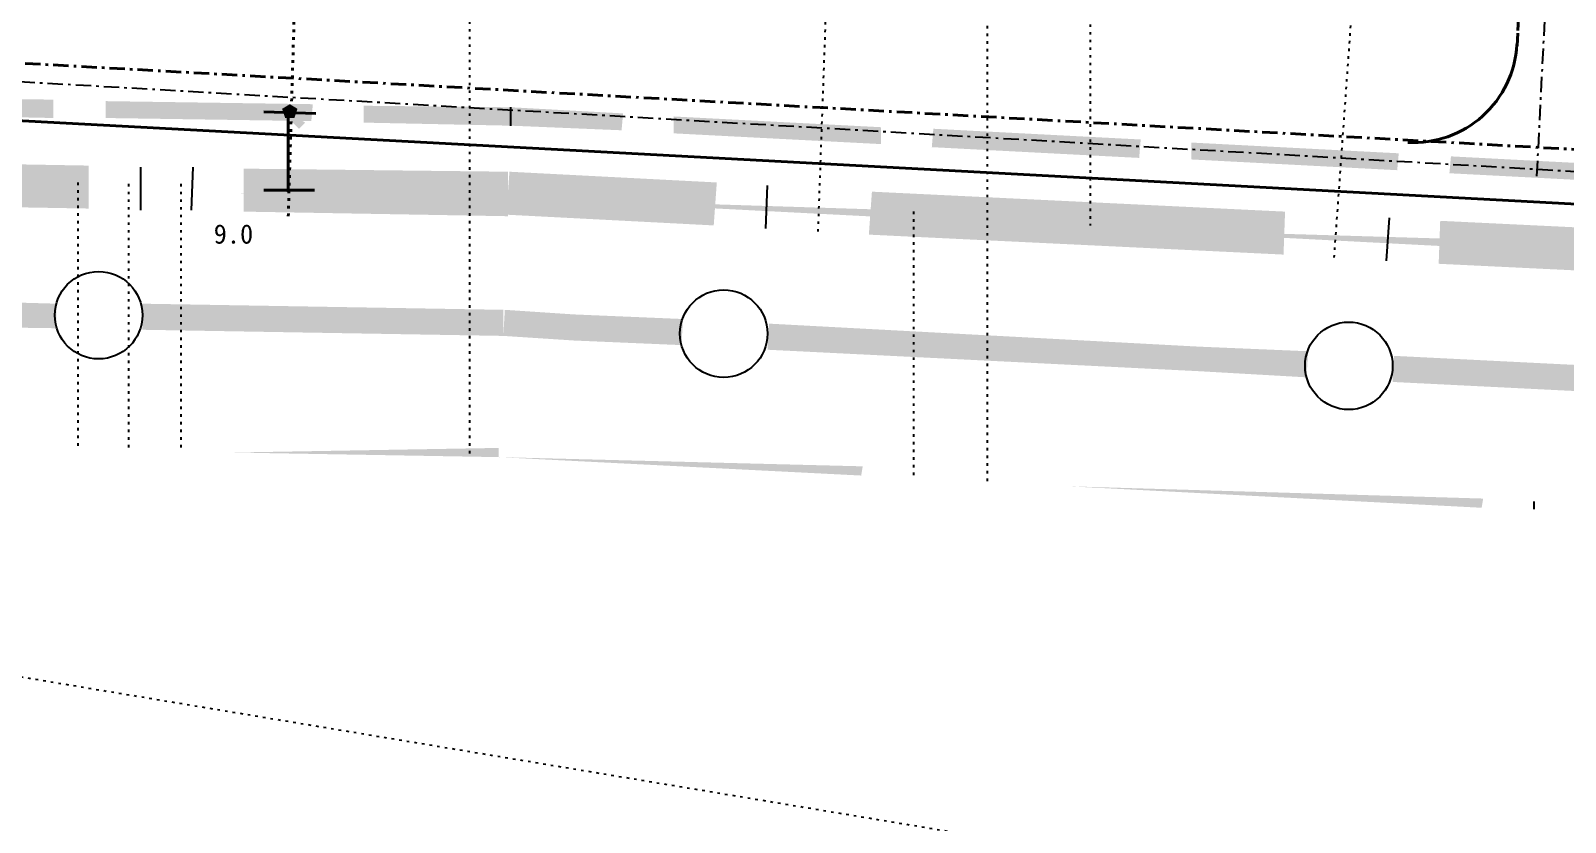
# Model space of a CAD drawing. Header units: metres. Extents: x 110 to 500, y 133 to 419.
# Drawn here: x 145.2 to 205.1, y 255.4 to 286.3 of the extents above; entities that cross this region are included whole.
import ezdxf

# ---------------------------------------------------------------- set-up
doc = ezdxf.new("R2010")
doc.units = ezdxf.units.M
for name, pattern in [('DASHDOT', [1, 0.6, -0.2, 0, -0.2]), ('DASHED', [0.6, 0.5, -0.1]), ('DOT', [0.2, 0, -0.2])]:
    doc.linetypes.add(name, pattern=pattern)
for name, color, linetype in [('PDF_0', 7, 'Continuous'), ('PDF_0-道路边线', 7, 'Continuous'), ('PDF_0高压线', 7, 'Continuous'), ('PDF_DM-尺寸标注', 7, 'Continuous'), ('PDF_ROAD-CENT', 7, 'Continuous'), ('PDF_绿线', 7, 'Continuous')]:
    doc.layers.add(name, color=color, linetype=linetype)
doc.styles.add('CHINESE', font='宋体')

msp = doc.modelspace()

# ---------------------------------------------------------------- hatches: boundary and pattern name
at = {"layer": 'PDF_0'}
for points in [[(140.3, 283.04), (146.06, 282.92), (146.06, 283.64), (140.3, 283.7)], [(148.1, 282.92), (156.14, 282.8), (156.2, 283.46), (148.1, 283.58)], [(154.94, 283.7), (154.7, 283.46), (155.9, 282.74), (154.94, 283.7), (155.9, 282.74), (155.66, 282.5), (154.7, 283.46)], [(158.18, 282.74), (163.94, 282.62), (163.94, 283.34), (158.18, 283.4)], [(163.94, 282.62), (168.26, 282.44), (168.32, 283.1), (163.94, 283.34)], [(170.3, 282.32), (178.4, 281.9), (178.4, 282.56), (170.3, 282.98)], [(180.38, 281.78), (188.48, 281.36), (188.54, 282.08), (180.44, 282.5)], [(190.52, 281.3), (198.56, 280.88), (198.62, 281.54), (190.52, 281.96)], [(137.12, 279.56), (147.44, 279.38), (147.44, 281.06), (137.12, 281.24)], [(200.6, 280.76), (208.7, 280.34), (208.7, 281), (200.66, 281.42)], [(153.5, 279.26), (163.82, 279.08), (163.82, 280.82), (153.5, 280.94)], [(155.6, 279.5), (155.84, 279.74), (154.7, 280.46), (155.6, 279.5), (154.7, 280.46), (154.94, 280.7), (155.84, 279.74)], [(163.76, 279.14), (171.86, 278.72), (171.98, 280.4), (163.88, 280.82)], [(177.92, 278.36), (194.12, 277.58), (194.18, 279.26), (178.04, 280.04)], [(200.18, 277.22), (216.32, 276.44), (216.44, 278.12), (200.24, 278.9)]]:
    msp.add_hatch(color=7, dxfattribs=at).paths.add_polyline_path(points)
at = {"layer": 'PDF_0高压线'}
for points in [[(125.12, 275), (141.98, 274.76), (146.18, 274.7), (146.18, 275.66), (141.98, 275.78), (125.12, 276.02)], [(149.54, 274.64), (163.64, 274.4), (163.64, 275.42), (149.54, 275.66)], [(163.64, 274.4), (166.4, 274.22), (170.6, 274.04), (170.66, 275.06), (166.4, 275.24), (163.7, 275.42)], [(190.82, 273.02), (195.02, 272.78), (195.08, 273.8), (190.82, 273.98), (174.02, 274.88), (173.96, 273.86)], [(215.24, 271.76), (219.44, 271.52), (219.5, 272.54), (215.24, 272.78), (198.44, 273.62), (198.38, 272.6)]]:
    msp.add_hatch(color=7, dxfattribs=at).paths.add_polyline_path(points)
at = {"layer": 'PDF_DM-尺寸标注'}
msp.add_hatch(color=7, dxfattribs=at).paths.add_polyline_path([(155.3, 283.46), (155, 283.28), (155.12, 282.92), (155.48, 282.92), (155.6, 283.28)])
at = {"layer": 'PDF_绿线'}
for points in [[(153.26, 280.28), (153.26, 279.98), (163.82, 280.1), (153.26, 280.28), (163.82, 280.1), (163.82, 279.8), (153.26, 279.98)], [(163.82, 280.1), (163.82, 279.8), (179, 279.32), (163.82, 280.1), (179, 279.32), (179, 279.02), (163.82, 279.8)], [(187.1, 278.9), (187.1, 278.6), (203.24, 278.12), (187.1, 278.9), (203.24, 278.12), (203.24, 277.76), (187.1, 278.6)], [(153.08, 270.2), (153.08, 269.84), (163.46, 270.02), (153.08, 270.2), (163.46, 270.02), (163.46, 269.66), (153.08, 269.84)], [(163.52, 270.02), (163.46, 269.66), (177.68, 269.3), (163.52, 270.02), (177.68, 269.3), (177.62, 268.94), (163.46, 269.66)], [(185.72, 268.88), (185.72, 268.52), (201.92, 268.04), (185.72, 268.88), (201.92, 268.04), (201.86, 267.68), (185.72, 268.52)]]:
    msp.add_hatch(color=7, dxfattribs=at).paths.add_polyline_path(points)

# ---------------------------------------------------------------- linework, layer by layer
at = {"layer": 'PDF_0', "color": 1, "linetype": 'DOT'}
for points in [[(175.94, 278.48), (179.419, 375.909)], [(196.1, 277.46), (203.04, 374.623)]]:
    msp.add_lwpolyline(points, dxfattribs=at)
at = {"layer": 'PDF_0', "color": 7, "linetype": 'DOT', "lineweight": 40}
msp.add_lwpolyline([(155.24, 279.08), (155.898, 301.46)], dxfattribs=at)
at = {"layer": 'PDF_0', "color": 7, "lineweight": 40}
for points in [[(156.32, 283.1), (154.28, 283.16)], [(154.28, 280.1), (156.26, 280.1)]]:
    msp.add_lwpolyline(points, dxfattribs=at)
at = {"layer": 'PDF_0', "color": 2}
msp.add_lwpolyline([(163.94, 282.62), (163.94, 283.34)], dxfattribs=at)
at = {"layer": 'PDF_0', "color": 1}
for points in [[(149.48, 279.32), (149.48, 281)], [(151.46, 279.32), (151.52, 281)], [(173.9, 278.6), (173.96, 280.28)], [(198.14, 277.34), (198.26, 279.02)]]:
    msp.add_lwpolyline(points, dxfattribs=at)
at = {"layer": 'PDF_0-道路边线', "color": 3, "linetype": 'DASHED', "lineweight": 40}
msp.add_lwpolyline([(203.24, 285.74), (207.63, 366.439)], dxfattribs=at)
at = {"layer": 'PDF_0-道路边线', "color": 3, "linetype": 'DASHDOT', "lineweight": 40}
msp.add_lwpolyline([(276.26, 277.76), (130.653, 285.851)], dxfattribs=at)
at = {"layer": 'PDF_0-道路边线', "color": 3, "lineweight": 40}
msp.add_lwpolyline([(275.78, 275.78), (130.52, 283.58)], dxfattribs=at)
msp.add_arc((199.19, 286.01), 4.05, -93.08188, -3.08152, dxfattribs=at)
at = {"layer": 'PDF_0高压线', "color": 1}
for centre in [(147.83, 275.21), (172.25, 274.49), (196.67, 273.23)]:
    msp.add_circle(centre, 1.71, dxfattribs=at)
at = {"layer": 'PDF_DM-尺寸标注', "color": 7, "lineweight": 40}
msp.add_lwpolyline([(155.24, 283.1), (155.24, 280.04)], dxfattribs=at)
at = {"layer": 'PDF_ROAD-CENT', "color": 6, "linetype": 'DASHDOT'}
for points in [[(204.02, 280.64), (208.585, 371.435)], [(276.02, 276.74), (130.612, 285.152)]]:
    msp.add_lwpolyline(points, dxfattribs=at)
at = {"layer": 'PDF_绿线', "color": 3, "linetype": 'DOT'}
for points in [[(162.32, 391.7), (162.32, 269.66)], [(182.54, 390.62), (182.54, 268.64)], [(186.56, 390.38), (186.56, 278.72)], [(147.02, 280.4), (147.02, 269.96)], [(149, 280.34), (149, 269.9)], [(151.04, 280.34), (151.04, 269.9)], [(179.66, 279.26), (179.66, 268.82)], [(136.197, 262.504), (452.9, 209.72)]]:
    msp.add_lwpolyline(points, dxfattribs=at)
at = {"layer": 'PDF_绿线', "color": 3}
msp.add_lwpolyline([(203.9, 267.92), (203.9, 267.62)], dxfattribs=at)

# ---------------------------------------------------------------- texts
at = {"insert": (152.329, 277.996), "char_height": 0.7548, "attachment_point": 7, "style": 'CHINESE'}
msp.add_mtext('9.0', dxfattribs=at)

doc.saveas('drawing.dxf')
